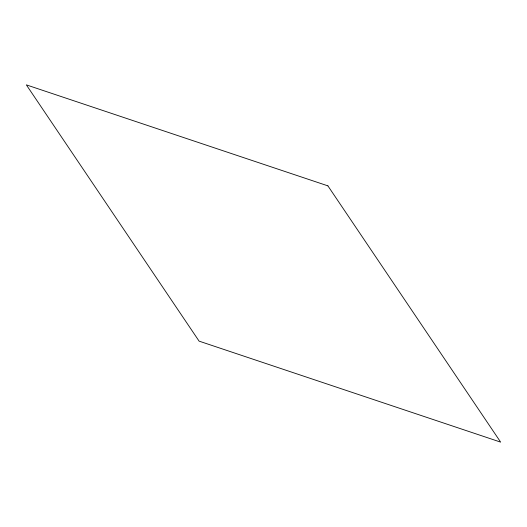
<?xml version="1.0" encoding="UTF-8"?>
<svg xmlns="http://www.w3.org/2000/svg" width="527" height="527" viewBox="0 0 527 527"><rect width="100%" height="100%" fill="white"/><g stroke="black" fill="none" stroke-linecap="round" stroke-linejoin="round"><path stroke-width="0.79" d="M327.899 185.86L26.35 84.873L199.101 341.14L500.65 442.127L327.899 185.86"/></g></svg>
